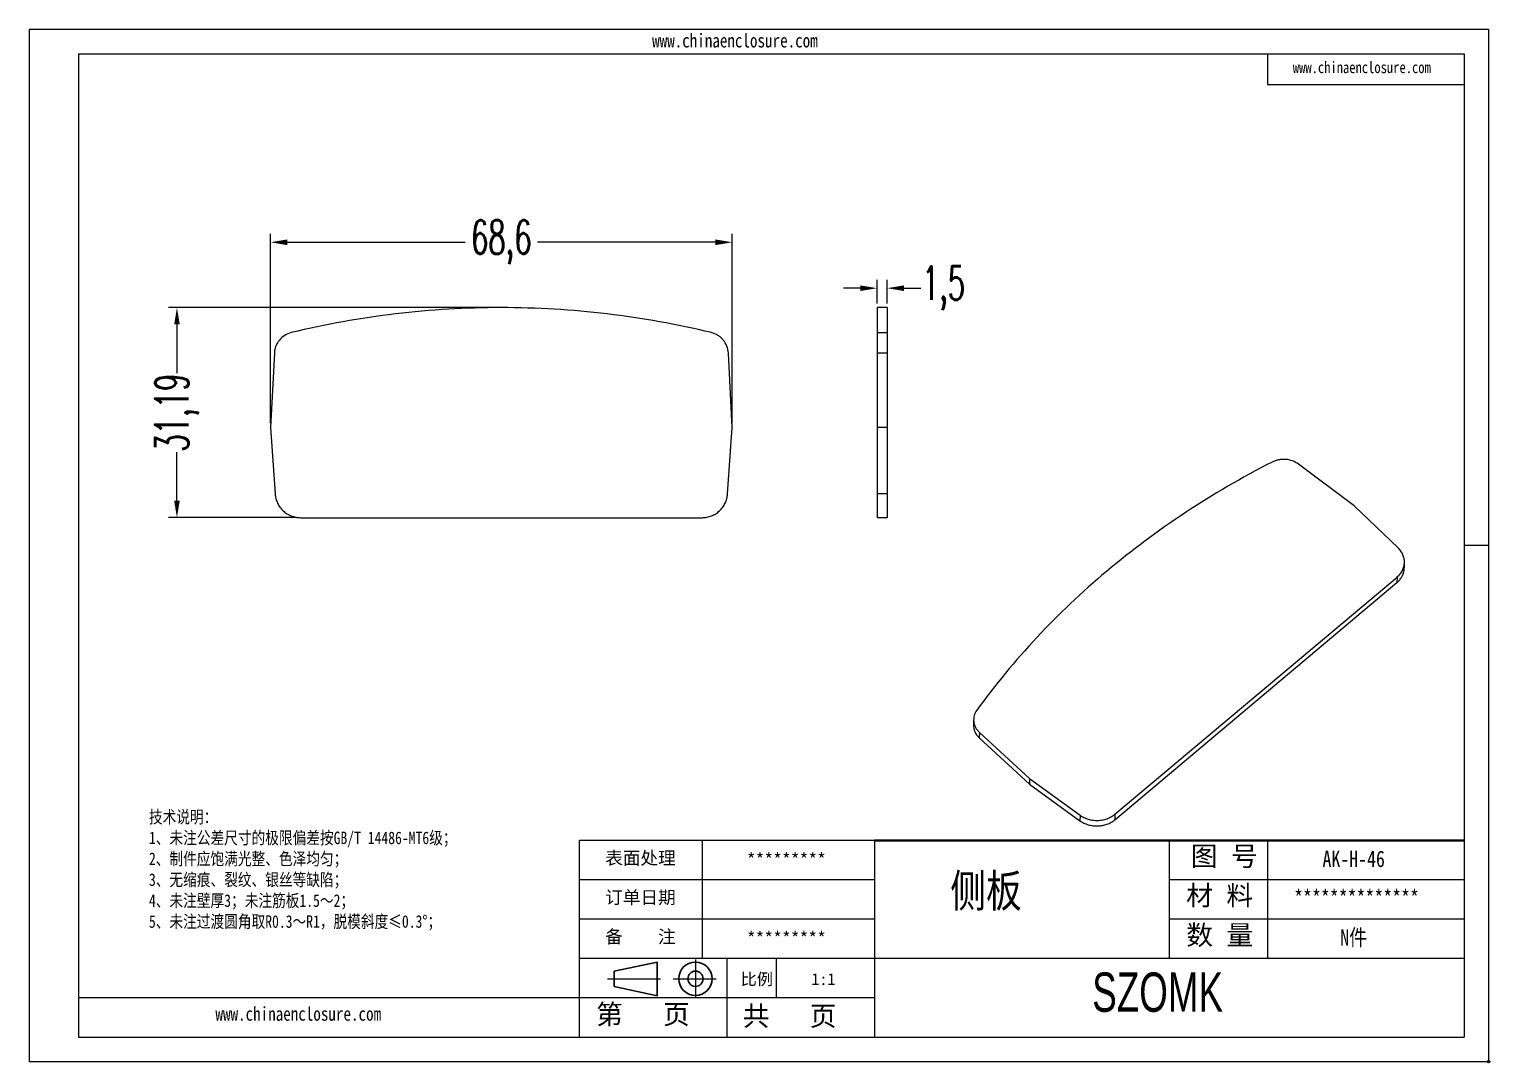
# Model space of a CAD drawing. Header units: inches. Extents: x 319 to 1827, y 1181 to 1488.
# Drawn here: x 1610.5 to 1827.5, y 1181.6 to 1335.1 of the extents above; entities that cross this region are included whole.
import ezdxf

# ---------------------------------------------------------------- set-up
doc = ezdxf.new("R2010")
doc.units = ezdxf.units.IN
doc.linetypes.add('CENTER2', pattern=[28.575, 19.05, -3.175, 3.175, -3.175])
doc.layers.add('文字', color=81, linetype='Continuous')
for name, color, linetype, lineweight in [('粗实线', 7, 'Continuous', 30), ('细实线', 3, 'Continuous', 9), ('细点划线', 2, 'CENTER2', 9)]:
    doc.layers.add(name, color=color, linetype=linetype, lineweight=lineweight)
doc.styles.add('SLDTEXTSTYLE2', font='TXT', dxfattribs={"width": 0.6, "bigfont": 'bigfont'})
doc.styles.get("Standard").update_dxf_attribs({"font": 'txt', "bigfont": 'gbcbig.shx'})
doc.styles.add('宋体', font='', dxfattribs={"width": 0.8, "height": 3.5})
doc.styles.add('长仿宋', font='', dxfattribs={"width": 0.7, "height": 4})
doc.styles.get('宋体').set_extended_font_data('SimSun')
doc.styles.get('长仿宋').set_extended_font_data('SimSun')
doc.dimstyles.new('5', dxfattribs={"dimtxt": 5, "dimasz": 2.5, "dimexe": 1.25, "dimexo": 0.625, "dimtad": 0, "dimtxsty": 'SLDTEXTSTYLE2', "dimcen": 2.5, "dimclrd": 3, "dimclre": 3, "dimclrt": 256, "dimadec": 0, "dimazin": 0, "dimtfac": 1, "dimtofl": 0, "dimtmove": 0, "dimatfit": 3, "dimfxl": 1, "dimarcsym": 0})

# ---------------------------------------------------------------- blocks, each defined once
blk = doc.blocks.new('*D140')
at = {"color": 3, "lineweight": -2}
for p, q in [((1646.33, 1276.58), (1646.33, 1304.71)), ((1714.92, 1276.58), (1714.92, 1304.71)), ((1648.83, 1303.46), (1675.25, 1303.46)), ((1712.42, 1303.46), (1686, 1303.46))]:
    blk.add_line(p, q, dxfattribs=at)
at = {"color": 3}
for points in [[(1648.83, 1303.88), (1648.83, 1303.04), (1646.33, 1303.46)], [(1712.42, 1303.88), (1712.42, 1303.04), (1714.92, 1303.46)]]:
    blk.add_solid(points, dxfattribs=at)
at = {"layer": 'Defpoints', "color": 0}
for p in [(1714.92, 1303.46), (1646.33, 1275.96), (1714.92, 1275.96)]:
    blk.add_point(p, dxfattribs=at)
at = {"insert": (1680.62, 1303.46), "char_height": 5, "attachment_point": 5, "style": 'SLDTEXTSTYLE2'}
blk.add_mtext('68,6', dxfattribs=at)
blk = doc.blocks.new('*D141')
at = {"color": 3, "lineweight": -2}
for p, q in [((1680, 1293.76), (1631.19, 1293.76)), ((1632.44, 1291.26), (1632.44, 1284.04)), ((1632.44, 1265.07), (1632.44, 1272.29)), ((1650.18, 1262.57), (1631.19, 1262.57))]:
    blk.add_line(p, q, dxfattribs=at)
at = {"color": 3}
for points in [[(1632.02, 1291.26), (1632.85, 1291.26), (1632.44, 1293.76)], [(1632.02, 1265.07), (1632.85, 1265.07), (1632.44, 1262.57)]]:
    blk.add_solid(points, dxfattribs=at)
at = {"layer": 'Defpoints', "color": 0}
for p in [(1680.62, 1293.76), (1632.44, 1262.57), (1650.8, 1262.57)]:
    blk.add_point(p, dxfattribs=at)
at = {"insert": (1632.44, 1278.16), "char_height": 5, "attachment_point": 5, "rotation": 90, "style": 'SLDTEXTSTYLE2'}
blk.add_mtext('31,19', dxfattribs=at)
blk = doc.blocks.new('*D142')
at = {"color": 3, "lineweight": -2}
for p, q in [((1736.43, 1294.38), (1736.43, 1297.89)), ((1737.93, 1294.38), (1737.93, 1297.89)), ((1733.93, 1296.64), (1731.43, 1296.64)), ((1740.43, 1296.64), (1742.93, 1296.64))]:
    blk.add_line(p, q, dxfattribs=at)
at = {"color": 3}
for points in [[(1733.93, 1297.06), (1733.93, 1296.22), (1736.43, 1296.64)], [(1740.43, 1297.06), (1740.43, 1296.22), (1737.93, 1296.64)]]:
    blk.add_solid(points, dxfattribs=at)
at = {"layer": 'Defpoints', "color": 0}
for p in [(1737.93, 1296.64), (1736.43, 1293.76), (1737.93, 1293.76)]:
    blk.add_point(p, dxfattribs=at)
at = {"insert": (1746.3, 1296.64), "char_height": 5, "attachment_point": 5, "style": 'SLDTEXTSTYLE2'}
blk.add_mtext('1,5', dxfattribs=at)

msp = doc.modelspace()

# ---------------------------------------------------------------- linework, layer by layer
for p, q in [((1610.493, 1335.091), (1827.275, 1335.091)), ((1610.493, 1335.091), (1610.493, 1181.81)), ((1827.275, 1335.091), (1827.275, 1181.81)), ((1617.792, 1331.441), (1823.626, 1331.441)), ((1617.792, 1331.441), (1617.792, 1185.46)), ((1794.429, 1331.441), (1794.429, 1326.879)), ((1823.626, 1331.441), (1823.626, 1185.46)), ((1794.429, 1326.879), (1823.626, 1326.879)), ((1827.275, 1258.451), (1823.626, 1258.451)), ((1736.037, 1214.656), (1692.242, 1214.656)), ((1692.242, 1185.46), (1692.242, 1214.656)), ((1710.49, 1197.138), (1710.49, 1214.656)), ((1692.242, 1191.299), (1617.792, 1191.299)), ((1617.792, 1185.46), (1823.626, 1185.46)), ((1610.493, 1181.81), (1827.275, 1181.81))]:
    msp.add_line(p, q)
at = {"color": 7, "linetype": 'Continuous', "lineweight": 15}
for p, q in [((1737.926, 1293.758), (1736.426, 1293.758)), ((1736.426, 1290.042), (1737.926, 1290.042)), ((1646.904, 1287.007), (1646.325, 1275.96)), ((1714.924, 1275.96), (1714.345, 1287.007)), ((1737.926, 1287.007), (1736.426, 1287.007)), ((1736.426, 1287.007), (1736.426, 1275.96)), ((1737.926, 1287.007), (1737.926, 1275.96)), ((1646.325, 1275.96), (1647.014, 1266.104)), ((1714.236, 1266.104), (1714.924, 1275.96)), ((1737.926, 1275.96), (1736.426, 1275.96)), ((1736.426, 1275.96), (1736.426, 1266.104)), ((1737.926, 1275.96), (1737.926, 1266.104)), ((1807.3, 1264.322), (1799.034, 1270.515)), ((1737.926, 1266.104), (1736.426, 1266.104)), ((1813.827, 1258.086), (1807.3, 1264.322)), ((1650.805, 1262.569), (1710.445, 1262.569)), ((1737.926, 1262.569), (1736.426, 1262.569)), ((1814.758, 1255.107), (1814.774, 1255.931)), ((1771.75, 1217.72), (1813.662, 1252.933)), ((1771.766, 1218.544), (1813.678, 1253.757)), ((1813.678, 1253.757), (1813.662, 1252.933)), ((1750.78, 1232.604), (1750.764, 1231.78)), ((1751.641, 1230.696), (1751.625, 1229.872)), ((1751.641, 1230.696), (1759.093, 1223.82)), ((1751.625, 1229.872), (1759.077, 1222.996)), ((1759.093, 1223.82), (1759.077, 1222.996)), ((1759.093, 1223.82), (1766.588, 1218.397)), ((1759.077, 1222.996), (1766.572, 1217.573)), ((1766.588, 1218.397), (1766.572, 1217.573)), ((1771.766, 1218.544), (1771.75, 1217.72))]:
    msp.add_line(p, q, dxfattribs=at)
msp.add_circle((1827.275, 1181.81), 0.176)
for points, knots in [([(1680.625, 1293.758), (1675.372, 1293.755), (1670.124, 1293.446), (1659.693, 1292.204), (1654.53, 1291.276), (1649.425, 1290.042)], [0, 0, 0, 0, 0.5, 0.5, 1, 1, 1, 1]), ([(1711.825, 1290.042), (1706.719, 1291.276), (1701.544, 1292.206), (1691.113, 1293.447), (1685.877, 1293.755), (1680.625, 1293.758)], [0, 0, 0, 0, 0.5, 0.5, 1, 1, 1, 1]), ([(1736.426, 1293.758), (1736.426, 1293.755), (1736.426, 1293.446), (1736.426, 1292.204), (1736.426, 1291.276), (1736.426, 1290.042)], [0, 0, 0, 0, 0.5, 0.5, 1, 1, 1, 1]), ([(1737.926, 1293.758), (1737.926, 1293.755), (1737.926, 1293.446), (1737.926, 1292.204), (1737.926, 1291.276), (1737.926, 1290.042)], [0, 0, 0, 0, 0.5, 0.5, 1, 1, 1, 1]), ([(1649.425, 1290.042), (1649.079, 1289.959), (1648.756, 1289.823), (1648.154, 1289.448), (1647.889, 1289.216), (1647.55, 1288.809), (1647.447, 1288.663), (1647.269, 1288.361), (1647.192, 1288.203), (1647.063, 1287.875), (1647.012, 1287.704), (1646.937, 1287.36), (1646.914, 1287.185), (1646.904, 1287.007)], [0, 0, 0, 0, 0.25, 0.25, 0.5, 0.5, 0.625, 0.625, 0.75, 0.75, 0.875, 0.875, 1, 1, 1, 1]), ([(1714.345, 1287.007), (1714.326, 1287.362), (1714.252, 1287.705), (1713.994, 1288.365), (1713.815, 1288.669), (1713.477, 1289.077), (1713.353, 1289.204), (1713.088, 1289.435), (1712.948, 1289.54), (1712.648, 1289.727), (1712.49, 1289.809), (1712.165, 1289.945), (1711.997, 1290), (1711.825, 1290.042)], [0, 0, 0, 0, 0.25, 0.25, 0.5, 0.5, 0.625, 0.625, 0.75, 0.75, 0.875, 0.875, 1, 1, 1, 1]), ([(1736.426, 1290.042), (1736.426, 1289.959), (1736.426, 1289.823), (1736.426, 1289.448), (1736.426, 1289.216), (1736.426, 1288.809), (1736.426, 1288.663), (1736.426, 1288.361), (1736.426, 1288.203), (1736.426, 1287.875), (1736.426, 1287.704), (1736.426, 1287.36), (1736.426, 1287.185), (1736.426, 1287.007)], [0, 0, 0, 0, 0.25, 0.25, 0.5, 0.5, 0.625, 0.625, 0.75, 0.75, 0.875, 0.875, 1, 1, 1, 1]), ([(1737.926, 1290.042), (1737.926, 1289.959), (1737.926, 1289.823), (1737.926, 1289.448), (1737.926, 1289.216), (1737.926, 1288.809), (1737.926, 1288.663), (1737.926, 1288.361), (1737.926, 1288.203), (1737.926, 1287.875), (1737.926, 1287.704), (1737.926, 1287.36), (1737.926, 1287.185), (1737.926, 1287.007)], [0, 0, 0, 0, 0.25, 0.25, 0.5, 0.5, 0.625, 0.625, 0.75, 0.75, 0.875, 0.875, 1, 1, 1, 1]), ([(1795.104, 1270.822), (1790.638, 1268.537), (1786.34, 1266.032), (1778.127, 1260.607), (1774.229, 1257.698), (1770.535, 1254.598)], [0, 0, 0, 0, 0.5, 0.5, 1, 1, 1, 1]), ([(1799.034, 1270.515), (1798.769, 1270.714), (1798.473, 1270.872), (1797.822, 1271.111), (1797.48, 1271.185), (1796.952, 1271.226), (1796.774, 1271.228), (1796.424, 1271.209), (1796.251, 1271.187), (1795.908, 1271.121), (1795.738, 1271.076), (1795.412, 1270.965), (1795.255, 1270.899), (1795.104, 1270.822)], [0, 0, 0, 0, 0.25, 0.25, 0.5, 0.5, 0.625, 0.625, 0.75, 0.75, 0.875, 0.875, 1, 1, 1, 1]), ([(1647.014, 1266.104), (1647.031, 1265.865), (1647.07, 1265.631), (1647.19, 1265.174), (1647.272, 1264.948), (1647.477, 1264.518), (1647.599, 1264.315), (1647.878, 1263.933), (1648.039, 1263.753), (1648.386, 1263.429), (1648.573, 1263.284), (1648.974, 1263.031), (1649.189, 1262.921), (1649.63, 1262.747), (1649.857, 1262.681), (1650.325, 1262.592), (1650.565, 1262.569), (1650.805, 1262.569)], [0, 0, 0, 0, 0.125, 0.125, 0.25, 0.25, 0.375, 0.375, 0.5, 0.5, 0.625, 0.625, 0.75, 0.75, 0.875, 0.875, 1, 1, 1, 1]), ([(1710.445, 1262.569), (1710.685, 1262.569), (1710.92, 1262.592), (1711.385, 1262.68), (1711.616, 1262.746), (1712.059, 1262.921), (1712.27, 1263.028), (1712.671, 1263.28), (1712.862, 1263.427), (1713.209, 1263.751), (1713.366, 1263.928), (1713.648, 1264.31), (1713.772, 1264.517), (1713.976, 1264.945), (1714.057, 1265.166), (1714.179, 1265.627), (1714.219, 1265.865), (1714.236, 1266.104)], [0, 0, 0, 0, 0.125, 0.125, 0.25, 0.25, 0.375, 0.375, 0.5, 0.5, 0.625, 0.625, 0.75, 0.75, 0.875, 0.875, 1, 1, 1, 1]), ([(1736.426, 1266.104), (1736.426, 1265.865), (1736.426, 1265.631), (1736.426, 1265.174), (1736.426, 1264.948), (1736.426, 1264.518), (1736.426, 1264.315), (1736.426, 1263.933), (1736.426, 1263.753), (1736.426, 1263.429), (1736.426, 1263.284), (1736.426, 1263.031), (1736.426, 1262.921), (1736.426, 1262.747), (1736.426, 1262.681), (1736.426, 1262.592), (1736.426, 1262.569), (1736.426, 1262.569)], [0, 0, 0, 0, 0.125, 0.125, 0.25, 0.25, 0.375, 0.375, 0.5, 0.5, 0.625, 0.625, 0.75, 0.75, 0.875, 0.875, 1, 1, 1, 1]), ([(1737.926, 1266.104), (1737.926, 1265.865), (1737.926, 1265.631), (1737.926, 1265.174), (1737.926, 1264.948), (1737.926, 1264.518), (1737.926, 1264.315), (1737.926, 1263.933), (1737.926, 1263.753), (1737.926, 1263.429), (1737.926, 1263.284), (1737.926, 1263.031), (1737.926, 1262.921), (1737.926, 1262.747), (1737.926, 1262.681), (1737.926, 1262.592), (1737.926, 1262.569), (1737.926, 1262.569)], [0, 0, 0, 0, 0.125, 0.125, 0.25, 0.25, 0.375, 0.375, 0.5, 0.5, 0.625, 0.625, 0.75, 0.75, 0.875, 0.875, 1, 1, 1, 1]), ([(1813.678, 1253.757), (1813.846, 1253.899), (1813.996, 1254.051), (1814.26, 1254.378), (1814.375, 1254.553), (1814.562, 1254.918), (1814.634, 1255.106), (1814.736, 1255.492), (1814.766, 1255.692), (1814.78, 1256.088), (1814.765, 1256.286), (1814.69, 1256.678), (1814.63, 1256.874), (1814.469, 1257.247), (1814.369, 1257.426), (1814.127, 1257.771), (1813.986, 1257.935), (1813.827, 1258.086)], [0, 0, 0, 0, 0.125, 0.125, 0.25, 0.25, 0.375, 0.375, 0.5, 0.5, 0.625, 0.625, 0.75, 0.75, 0.875, 0.875, 1, 1, 1, 1]), ([(1770.535, 1254.598), (1766.846, 1251.495), (1763.378, 1248.214), (1756.931, 1241.32), (1753.963, 1237.724), (1751.253, 1233.979)], [0, 0, 0, 0, 0.5, 0.5, 1, 1, 1, 1]), ([(1813.662, 1252.933), (1813.734, 1252.997), (1813.879, 1253.125), (1814.072, 1253.336), (1814.246, 1253.562), (1814.384, 1253.779), (1814.512, 1254.023), (1814.614, 1254.276), (1814.695, 1254.559), (1814.737, 1254.803), (1814.757, 1254.986), (1814.755, 1255.08), (1814.754, 1255.107)], [0, 0, 0, 0, 0.10868159, 0.21842369, 0.32974862, 0.4421872, 0.52364407, 0.66059959, 0.7719252, 0.88436442, 0.96581256, 1, 1, 1, 1]), ([(1751.253, 1233.979), (1751.07, 1233.726), (1750.939, 1233.455), (1750.783, 1232.878), (1750.761, 1232.584), (1750.813, 1232.142), (1750.845, 1231.996), (1750.934, 1231.712), (1750.992, 1231.573), (1751.135, 1231.303), (1751.221, 1231.171), (1751.413, 1230.924), (1751.521, 1230.807), (1751.641, 1230.696)], [0, 0, 0, 0, 0.25, 0.25, 0.5, 0.5, 0.625, 0.625, 0.75, 0.75, 0.875, 0.875, 1, 1, 1, 1]), ([(1750.77, 1231.78), (1750.772, 1231.643), (1750.777, 1231.351), (1750.899, 1230.912), (1751.094, 1230.508), (1751.339, 1230.158), (1751.53, 1229.968), (1751.625, 1229.872)], [0, 0, 0, 0, 0.1969849, 0.4202875, 0.6435893, 0.8217946, 1, 1, 1, 1]), ([(1766.572, 1217.573), (1766.754, 1217.442), (1766.947, 1217.326), (1767.357, 1217.127), (1767.575, 1217.042), (1768.026, 1216.909), (1768.255, 1216.86), (1768.724, 1216.8), (1768.965, 1216.787), (1769.439, 1216.801), (1769.673, 1216.826), (1770.136, 1216.913), (1770.365, 1216.975), (1770.798, 1217.132), (1771.004, 1217.227), (1771.397, 1217.451), (1771.582, 1217.579), (1771.75, 1217.72)], [0, 0, 0, 0, 0.125, 0.125, 0.25, 0.25, 0.375, 0.375, 0.5, 0.5, 0.625, 0.625, 0.75, 0.75, 0.875, 0.875, 1, 1, 1, 1]), ([(1766.588, 1218.397), (1766.77, 1218.265), (1766.963, 1218.15), (1767.373, 1217.951), (1767.591, 1217.866), (1768.042, 1217.733), (1768.271, 1217.684), (1768.74, 1217.623), (1768.981, 1217.611), (1769.455, 1217.625), (1769.689, 1217.65), (1770.152, 1217.736), (1770.381, 1217.799), (1770.814, 1217.956), (1771.02, 1218.051), (1771.413, 1218.275), (1771.598, 1218.403), (1771.766, 1218.544)], [0, 0, 0, 0, 0.125, 0.125, 0.25, 0.25, 0.375, 0.375, 0.5, 0.5, 0.625, 0.625, 0.75, 0.75, 0.875, 0.875, 1, 1, 1, 1])]:
    msp.add_open_spline(points, degree=3, knots=knots, dxfattribs=at)
at = {"layer": '粗实线', "color": 7, "lineweight": 40}
msp.add_line((1823.626, 1214.656), (1736.037, 1214.656), dxfattribs=at)
at = {"layer": '粗实线', "color": 7}
for p, q in [((1703.783, 1196.592), (1697.403, 1195.24)), ((1703.783, 1196.592), (1703.783, 1191.592)), ((1697.403, 1195.24), (1697.403, 1192.983)), ((1697.403, 1192.983), (1703.783, 1191.592))]:
    msp.add_line(p, q, dxfattribs=at)
for radius in [2.481, 1.128]:
    msp.add_circle((1709.461, 1194.111), radius, dxfattribs=at)
at = {"layer": '细实线', "color": 7}
for p, q in [((1736.037, 1214.656), (1736.037, 1185.46)), ((1779.831, 1214.656), (1779.831, 1197.138)), ((1794.429, 1214.656), (1794.429, 1197.261)), ((1736.037, 1208.817), (1692.242, 1208.817)), ((1823.626, 1208.817), (1779.831, 1208.817)), ((1736.037, 1202.978), (1692.242, 1202.978)), ((1823.626, 1202.978), (1779.831, 1202.978)), ((1823.626, 1197.138), (1692.242, 1197.138)), ((1714.14, 1197.138), (1714.14, 1185.46)), ((1721.439, 1197.138), (1721.439, 1191.299)), ((1736.037, 1191.299), (1692.242, 1191.299))]:
    msp.add_line(p, q, dxfattribs=at)
at = {"layer": '细点划线', "color": 7}
for p, q in [((1709.461, 1196.967), (1709.461, 1191.299)), ((1696.385, 1194.111), (1704.272, 1194.111)), ((1706.144, 1194.111), (1712.555, 1194.111))]:
    msp.add_line(p, q, dxfattribs=at)

# ---------------------------------------------------------------- texts
at = {"char_height": 1.92034, "width": 1091.42502, "attachment_point": 1}
for s, insert in [('{\\fSimHei|b0|i0|c134|p49;表面处理}', (1696.051, 1212.999)), ('{\\fSimHei|b0|i0|c134|p49;*********}', (1717.084, 1212.752)), ('{\\fSimHei|b0|i0|c134|p49;订单日期}', (1696.051, 1207.16)), ('{\\fSimHei|b0|i0|c134|p49;备    注}', (1696.051, 1201.32)), ('{\\fSimHei|b0|i0|c134|p49;*********}', (1717.084, 1201.073))]:
    msp.add_mtext(s, dxfattribs=dict(at, insert=insert))
at = {"layer": '文字', "color": 0, "attachment_point": 1, "style": '宋体'}
for s, insert, char_height, width in [('www.chinaenclosure.com', (1703.018, 1334.441), 2.05542, 36.11173), ('www.chinaenclosure.com', (1798.191, 1330.286), 1.71285, 30.09311), ('{\\H1.111x;技术说明：\\P1、未注公差尺寸的极限偏差按GB/T 14486-MT6级；\\P2、制件应饱满光整、色泽均匀；\\P3、无缩痕、裂纹、银丝等缺陷；\\P4、未注壁厚3；未注筋板1.5～2；\\P5、未注过渡圆角取R0.3～R1，脱模斜度≤0.3%%D；}', (1628.278, 1219.067), 1.67651, 79.57725), ('{\\H1.111x;AK-H-46}', (1802.599, 1213.131), 2.18972, 25.31564), ('侧板', (1747.31, 1209.615), 4.866, 62.21067), ('{\\H1.111x;**************}', (1798.387, 1207.292), 2.18972, 25.31564), ('{\\H1.111x;N件}', (1805.248, 1201.452), 2.18972, 25.31564), ('www.chinaenclosure.com', (1638.159, 1189.935), 2.05542, 36.11173)]:
    msp.add_mtext(s, dxfattribs=dict(at, insert=insert, char_height=char_height, width=width))
at = {"layer": '粗实线', "insert": (1768.393, 1195.047), "char_height": 5.83926, "width": 65.4815, "attachment_point": 1, "style": '长仿宋'}
msp.add_mtext('{\\fSTXinwei|b0|i0|c134|p2;SZOMK}', dxfattribs=at)
at = {"layer": '细实线', "color": 7, "attachment_point": 1}
for s, insert, char_height, width in [('{\\fSimSun|b0|i0|c134|p54;图 号}', (1783.042, 1213.77), 2.91963, 14.59814), ('{\\fSimSun|b0|i0|c134|p54;材 料   }', (1782.35, 1207.93), 2.91963, 14.59814), ('{\\fSimSun|b0|i0|c134|p54;数 量}', (1782.364, 1202.062), 2.91963, 13.19125), ('{\\fSimSun|b0|i0|c134|p54;比例}', (1716.183, 1194.927), 1.75178, 7.68976), ('{\\fSimSun|b0|i0|c134|p54;1:1}', (1726.676, 1194.927), 1.75178, 7.68976), ('{\\fSimSun|b0|i0|c134|p54;第   页}', (1694.699, 1190.295), 2.91963, 21.89722), ('{\\fSimSun|b0|i0|c134|p54; 共   页}', (1714.497, 1190.047), 2.91963, 21.89722)]:
    msp.add_mtext(s, dxfattribs=dict(at, insert=insert, char_height=char_height, width=width))

# ---------------------------------------------------------------- dimensions: what is measured, and where the dimension line sits
for base, p1, p2, picture, middle in [((1714.924, 1303.46), (1646.325, 1275.96), (1714.924, 1275.96), '*D140', (1680.625, 1303.46)), ((1737.926, 1296.639), (1736.426, 1293.758), (1737.926, 1293.758), '*D142', (1746.301, 1296.639))]:
    dim = msp.add_linear_dim(base=base, p1=p1, p2=p2, dimstyle='5')
    dim.commit()
    dim.dimension.update_dxf_attribs({"geometry": picture, "text_midpoint": middle})
dim = msp.add_linear_dim(base=(1632.435, 1262.569), p1=(1680.625, 1293.758), p2=(1650.805, 1262.569), angle=90, dimstyle='5')
dim.commit()
dim.dimension.update_dxf_attribs({"geometry": '*D141', "text_midpoint": (1632.435, 1278.163)})

doc.saveas('drawing.dxf')
